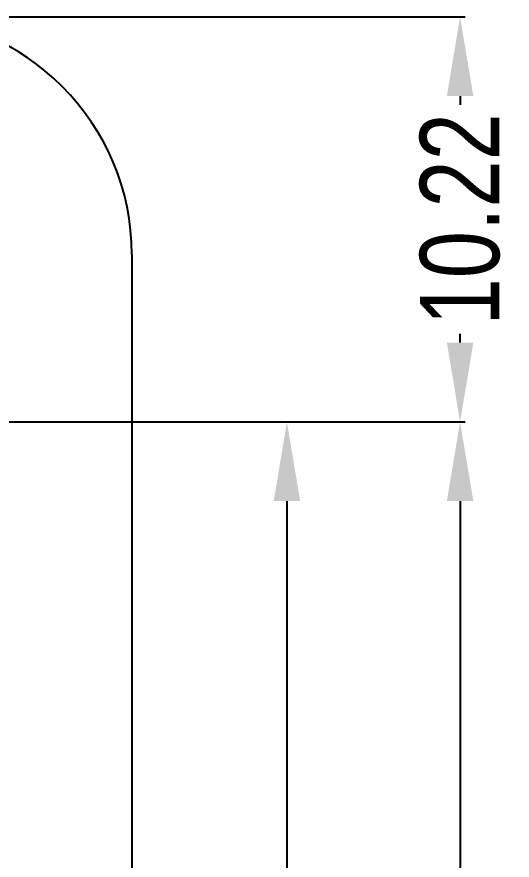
# Model space of a CAD drawing. Header units: inches. Extents: x -13 to 240, y -18 to 126.
# Drawn here: x 225.68 to 238.17, y 88.41 to 109.69 of the extents above; entities that cross this region are included whole.
import ezdxf

# ---------------------------------------------------------------- set-up
doc = ezdxf.new("R2010")
doc.units = ezdxf.units.IN
doc.header["$LTSCALE"] = 1.21
doc.header["$MEASUREMENT"] = 0
doc.header["$PDMODE"] = 3
doc.header["$PDSIZE"] = 0.3125
doc.layers.get('0').update_dxf_attribs({"linetype": 'CONTINUOUS'})
doc.layers.get('Defpoints').update_dxf_attribs({"linetype": 'CONTINUOUS'})
doc.layers.add('DIM', color=3, linetype='CONTINUOUS')
doc.styles.get("Standard").update_dxf_attribs({"font": 'txt', "width": 0.8})
doc.dimstyles.get("Standard").update_dxf_attribs({"dimtxt": 0.15625, "dimasz": 0.1875, "dimexe": 0.125, "dimexo": 0.0625, "dimgap": 0.09, "dimtad": 0, "dimtih": 1, "dimtoh": 1, "dimzin": 4, "dimdsep": 46, "dimtxsty": 'Standard', "dimblk": '_FILLED', "dimblk1": '_FILLED', "dimblk2": '_FILLED', "dimcen": 0.09, "dimazin": 1, "dimtp": 0.01, "dimtm": 0.01, "dimtfac": 1, "dimtofl": 0, "dimtmove": 0, "dimatfit": 3, "dimldrblk": '_FILLED', "dimfxl": 1, "dimtolj": 1, "dimtzin": 4, "dimarcsym": 0})

# ---------------------------------------------------------------- blocks, each defined once
blk = doc.blocks.new('_FILLED')
at = {"color": 0, "linetype": 'ByBlock'}
blk.add_solid([(0, 0), (-1, 0.167), (-1, -0.167)], dxfattribs=at)
blk = doc.blocks.new('*D52')
at = {"layer": 'Defpoints', "color": 0}
for p in [(222.327, 99.465), (222.327, 27.465), (236.856, 27.465)]:
    blk.add_point(p, dxfattribs=at)
at = {"layer": 'DIM', "color": 0, "lineweight": -2}
for p, q in [((222.389, 99.465), (236.981, 99.465)), ((236.856, 97.465), (236.856, 66.488)), ((236.856, 29.465), (236.856, 60.442)), ((222.389, 27.465), (236.981, 27.465))]:
    blk.add_line(p, q, dxfattribs=at)
at = {"layer": 'DIM', "color": 0, "lineweight": -2, "xscale": 2, "yscale": 2, "zscale": 2}
for p, rotation in [((236.856, 99.465), 90), ((236.856, 27.465), 270)]:
    blk.add_blockref('_FILLED', p, dxfattribs=dict(at, rotation=rotation))
at = {"layer": 'DIM', "color": 0, "insert": (236.856, 63.465), "char_height": 2, "attachment_point": 5, "rotation": 90}
blk.add_mtext('\\A1;72.00', dxfattribs=at)
blk = doc.blocks.new('*D53')
at = {"layer": 'Defpoints', "color": 0}
for p in [(222.326, 109.686), (236.856, 109.686), (222.326, 99.467)]:
    blk.add_point(p, dxfattribs=at)
at = {"layer": 'DIM', "color": 0, "lineweight": -2}
for p, q in [((222.389, 109.686), (236.981, 109.686)), ((236.856, 107.686), (236.856, 107.467)), ((236.856, 101.467), (236.856, 101.687)), ((222.389, 99.467), (236.981, 99.467))]:
    blk.add_line(p, q, dxfattribs=at)
at = {"layer": 'DIM', "color": 0, "lineweight": -2, "xscale": 2, "yscale": 2, "zscale": 2}
for p, rotation in [((236.856, 109.686), 90), ((236.856, 99.467), 270)]:
    blk.add_blockref('_FILLED', p, dxfattribs=dict(at, rotation=rotation))
at = {"layer": 'DIM', "color": 0, "insert": (236.856, 104.577), "char_height": 2, "attachment_point": 5, "rotation": 90}
blk.add_mtext('\\A1;10.22', dxfattribs=at)
blk = doc.blocks.new('*D57')
at = {"layer": 'Defpoints', "color": 0}
for p in [(222.327, 99.465), (198.077, 63.466), (232.488, 63.466)]:
    blk.add_point(p, dxfattribs=at)
at = {"layer": 'DIM', "color": 0, "lineweight": -2}
for p, q in [((222.389, 99.465), (232.613, 99.465)), ((232.488, 97.465), (232.488, 84.489)), ((232.488, 65.466), (232.488, 78.442)), ((198.139, 63.466), (232.613, 63.466))]:
    blk.add_line(p, q, dxfattribs=at)
at = {"layer": 'DIM', "color": 0, "lineweight": -2, "xscale": 2, "yscale": 2, "zscale": 2}
for p, rotation in [((232.488, 99.465), 90), ((232.488, 63.466), 270)]:
    blk.add_blockref('_FILLED', p, dxfattribs=dict(at, rotation=rotation))
at = {"layer": 'DIM', "color": 0, "insert": (232.488, 81.466), "char_height": 2, "attachment_point": 5, "rotation": 90}
blk.add_mtext('\\A1;36.00', dxfattribs=at)

msp = doc.modelspace()

# ---------------------------------------------------------------- linework, layer by layer
at = {"color": 7, "linetype": 'Continuous'}
msp.add_line((228.577, 103.686), (228.577, 23.246), dxfattribs=at)
msp.add_arc((222.577, 103.686), 6, 0, 90, dxfattribs=at)

# ---------------------------------------------------------------- dimensions: what is measured, and where the dimension line sits
at = {"layer": 'DIM'}
for base, p1, p2, picture, middle in [((236.856, 109.686), (222.326, 99.467), (222.326, 109.686), '*D53', (236.856, 104.577)), ((232.488, 63.466), (222.327, 99.465), (198.077, 63.466), '*D57', (232.488, 81.466)), ((236.856, 27.465), (222.327, 99.465), (222.327, 27.465), '*D52', (236.856, 63.465))]:
    dim = msp.add_linear_dim(base=base, p1=p1, p2=p2, angle=90, dimstyle='Standard', override={"dimtxt": 2, "dimasz": 2, "dimtih": 0, "dimtoh": 0, "dimzin": 0, "dimcen": 0.198, "dimadec": 0, "dimazin": 0, "dimtp": 0, "dimtm": 0, "dimtdec": 4, "dimtzin": 0}, dxfattribs=at)
    dim.commit()
    dim.dimension.update_dxf_attribs({"geometry": picture, "text_midpoint": middle})

doc.saveas('drawing.dxf')
